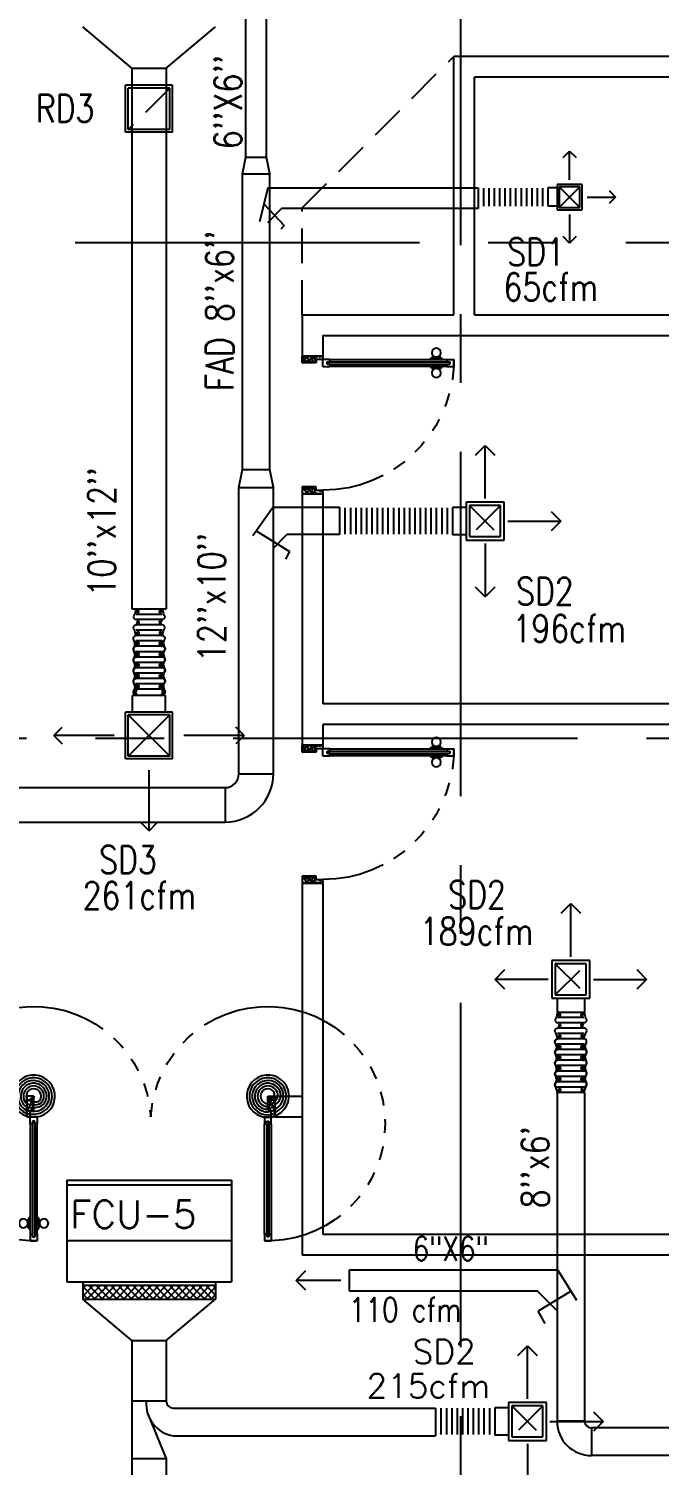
# Model space of a CAD drawing. Extents: x 417866029 to 417866302, y 43498040 to 43498122.
# Drawn here: x 417866048 to 417866052.58, y 43498085.83 to 43498096.26 of the extents above; entities that cross this region are included whole.
import ezdxf

# ---------------------------------------------------------------- set-up
doc = ezdxf.new("R2010")
doc.units = 0
doc.header["$MEASUREMENT"] = 0
doc.linetypes.add('CENTERX2', pattern=[4, 2.5, -0.5, 0.5, -0.5])
doc.linetypes.add('HIDDEN', pattern=[0.375, 0.25, -0.125])
doc.layers.get('0').update_dxf_attribs({"linetype": 'CONTINUOUS'})
for name, color, linetype in [('AXES', 11, 'CENTERX2'), ('DOOR', 9, 'CONTINUOUS'), ('DUCT', 6, 'CONTINUOUS'), ('FCU', 6, 'CONTINUOUS'), ('M-AC-FLEX', 7, 'CONTINUOUS'), ('M-EGU.', 2, 'CONTINUOUS'), ('M-TEXT', 2, 'CONTINUOUS'), ('WALL', 9, 'CONTINUOUS')]:
    doc.layers.add(name, color=color, linetype=linetype)
doc.styles.add('ROMANS', font='ROMANS.shx', dxfattribs={"width": 0.6})

# ---------------------------------------------------------------- blocks, each defined once
blk = doc.blocks.new('DOOR-10')
at = {"layer": 'DOOR', "color": 0, "linetype": 'ByBlock'}
for p, q in [((-26, 1100), (-76, 1100)), ((-76, 1100), (-26, 1100)), ((-76, 1050), (-76, 1100)), ((-59, 1050), (-76, 1050)), ((-43, 1070), (-59, 1070)), ((-59, 1050), (-59, 1070)), ((-43, 1050), (-43, 1070)), ((-26, 1050), (-43, 1050)), ((-26, 1050), (-26, 1100)), ((-83, 1005), (-92, 1005)), ((-92, 1005), (-92, 940)), ((-83, 940), (-92, 940)), ((-76, 1018), (-83, 1018)), ((-83, 928), (-83, 1018)), ((-83, 1005), (-83, 940)), ((-26, 1018), (-18, 1018)), ((-18, 928), (-18, 1018)), ((-18, 1005), (-9, 1005)), ((-18, 1005), (-18, 940)), ((-18, 940), (-9, 940)), ((-9, 1005), (-9, 940)), ((-76, 928), (-83, 928)), ((-26, 928), (-18, 928)), ((-1001, 0), (-1001, 150)), ((-1001, 150), (-976, 150)), ((-1001, 150), (-1001, 0)), ((-976, 150), (-976, 100)), ((-76, 200), (-59, 200)), ((-76, 150), (-76, 200)), ((-76, 150), (-26, 150)), ((-59, 200), (-59, 180)), ((-59, 180), (-43, 180)), ((-43, 200), (-26, 200)), ((-43, 180), (-43, 200)), ((-26, 200), (-26, 150)), ((-1, 150), (-26, 150)), ((-26, 150), (-26, 100)), ((-951, 0), (-1001, 0)), ((-976, 100), (-951, 100)), ((-951, 100), (-951, 0)), ((-51, 100), (-51, 0)), ((-26, 100), (-51, 100)), ((-51, 0), (-1, 0))]:
    blk.add_line(p, q, dxfattribs=at)
at = {"layer": 'DOOR', "linetype": 'ByBlock'}
for p, q in [((-76, 1050), (-76, 200)), ((-59, 200), (-59, 1050)), ((-43, 200), (-43, 1050)), ((-26, 200), (-26, 1050))]:
    blk.add_line(p, q, dxfattribs=at)
at = {"layer": 'DOOR', "color": 9, "linetype": 'ByBlock'}
for p, q in [((-951, 0), (-1001, 114)), ((-51, 0), (-1, 114)), ((-1, 0), (-1, 150)), ((-951, 0), (-1001, 40)), ((-951, 0), (-964, 100)), ((-51, 0), (-37, 100)), ((-51, 0), (-1, 40))]:
    blk.add_line(p, q, dxfattribs=at)
at = {"layer": 'DOOR', "color": 0, "linetype": 'ByBlock'}
for centre in [(-124, 973), (23, 973)]:
    blk.add_circle(centre, 32.4, dxfattribs=at)
at = {"layer": 'DOOR', "linetype": 'HIDDEN', "ltscale": 0.5}
blk.add_arc((-23, 149), 952, 93.1482, 179.9482, dxfattribs=at)
at = {"layer": 'DOOR', "color": 9, "linetype": 'ByBlock'}
for centre, radius, start, end in [((-951, 0), 154, 103.7142, 108.8947), ((-951, 0), 134, 100.72, 111.8402), ((-51, 0), 134, 68.1598, 79.28), ((-51, 0), 114, 64.0838, 77.3774), ((-51, 0), 154, 71.1053, 76.2858), ((-951, 0), 94.4, 90, 121.9818), ((-951, 0), 74.4, 90, 132.2236), ((-951, 0), 54.4, 90, 156.7926), ((-951, 0), 34.4, 90, 180), ((-951, 0), 14.4, 90, 180), ((-51, 0), 94.4, 58.0182, 90), ((-51, 0), 74.4, 47.7764, 90), ((-51, 0), 54.4, 23.2074, 90), ((-51, 0), 34.4, 0, 90), ((-51, 0), 14.4, 0, 90)]:
    blk.add_arc(centre, radius, start, end, dxfattribs=at)
blk = doc.blocks.new('A$C272A55A0')
at = {"layer": 'DOOR', "color": 0, "linetype": 'ByBlock'}
for p, q in [((0, 900), (0, 1050)), ((50, 1050), (0, 1050)), ((50, 950), (50, 1050)), ((1750, 950), (1750, 1050)), ((1750, 1050), (1800, 1050)), ((1800, 1050), (1800, 900)), ((25, 950), (50, 950)), ((25, 900), (25, 950)), ((1775, 950), (1750, 950)), ((1775, 900), (1775, 950)), ((0, 900), (25, 900)), ((75, 900), (25, 900)), ((25, 850), (25, 900)), ((42, 850), (25, 850)), ((58, 870), (42, 870)), ((42, 870), (42, 850)), ((58, 850), (58, 870)), ((75, 850), (58, 850)), ((75, 900), (75, 850)), ((1725, 900), (1775, 900)), ((1725, 900), (1725, 850)), ((1725, 850), (1742, 850)), ((1742, 870), (1758, 870)), ((1742, 850), (1742, 870)), ((1758, 870), (1758, 850)), ((1758, 850), (1775, 850)), ((1800, 900), (1775, 900)), ((1775, 850), (1775, 900)), ((1718, 160), (1709, 160)), ((1709, 95), (1709, 160)), ((1725, 173), (1718, 173)), ((1718, 173), (1718, 83)), ((1718, 95), (1718, 160)), ((1775, 173), (1782, 173)), ((1782, 173), (1782, 83)), ((1782, 160), (1791, 160)), ((1782, 95), (1782, 160)), ((1791, 95), (1791, 160)), ((25, 50), (42, 50)), ((25, 50), (25, 0)), ((25, 0), (75, 0)), ((75, 0), (25, 0)), ((42, 50), (42, 30)), ((42, 30), (58, 30)), ((58, 50), (75, 50)), ((58, 50), (58, 30)), ((75, 50), (75, 0)), ((1718, 95), (1709, 95)), ((1725, 83), (1718, 83)), ((1742, 50), (1725, 50)), ((1725, 50), (1725, 0)), ((1775, 0), (1725, 0)), ((1725, 0), (1775, 0)), ((1742, 50), (1742, 30)), ((1758, 30), (1742, 30)), ((1775, 50), (1758, 50)), ((1758, 50), (1758, 30)), ((1775, 83), (1782, 83)), ((1775, 50), (1775, 0)), ((1782, 95), (1791, 95))]:
    blk.add_line(p, q, dxfattribs=at)
at = {"layer": 'DOOR', "color": 9, "linetype": 'ByBlock'}
for p, q in [((50, 1050), (0, 1010)), ((50, 1050), (0, 937)), ((50, 1050), (37, 950)), ((1750, 1050), (1800, 1010)), ((1750, 1050), (1800, 937)), ((1750, 1050), (1763, 950))]:
    blk.add_line(p, q, dxfattribs=at)
at = {"layer": 'DOOR', "linetype": 'ByBlock'}
for p, q in [((25, 850), (25, 50)), ((42, 850), (42, 50)), ((58, 850), (58, 50)), ((75, 50), (75, 850)), ((1725, 50), (1725, 850)), ((1742, 850), (1742, 50)), ((1758, 850), (1758, 50)), ((1775, 850), (1775, 50))]:
    blk.add_line(p, q, dxfattribs=at)
at = {"layer": 'DOOR', "color": 0, "linetype": 'ByBlock'}
for centre in [(1676, 128), (1824, 128)]:
    blk.add_circle(centre, 32.4, dxfattribs=at)
at = {"layer": 'DOOR', "color": 9, "linetype": 'ByBlock'}
for centre, radius, start, end in [((50, 1050), 34.4, 180, 270), ((50, 1050), 14.4, 180, 270), ((1750, 1050), 14.4, 270, 0), ((1750, 1050), 34.4, 270, 0), ((50, 1050), 54.4, 203.2074, 270), ((50, 1050), 74.4, 227.7764, 270), ((50, 1050), 94.4, 238.0182, 270), ((50, 1050), 114, 244.0838, 257.3774), ((1750, 1050), 54.4, 270, 336.7926), ((1750, 1050), 74.4, 270, 312.2236), ((1750, 1050), 94.4, 270, 301.9818), ((1750, 1050), 114, 282.6226, 295.9162), ((50, 1050), 134, 248.1598, 259.28), ((50, 1050), 154, 251.1053, 256.2858), ((1750, 1050), 134, 280.72, 291.8402), ((1750, 1050), 154, 283.7142, 288.8947)]:
    blk.add_arc(centre, radius, start, end, dxfattribs=at)
at = {"layer": 'DOOR', "linetype": 'HIDDEN', "ltscale": 0.5}
for centre, start, end in [((50, 851), 268.3174, 3.2965), ((1750, 851), 176.7035, 271.6826)]:
    blk.add_arc(centre, 851, start, end, dxfattribs=at)
at = {"layer": 'WALL', "linetype": 'ByBlock'}
blk.add_line((1800, 900), (1800, 1050), dxfattribs=at)
blk = doc.blocks.new('*X40')
at = {"color": 0}
for p, q in [((-750, 2538), (-672, 2616)), ((-750, 2591), (-725, 2616)), ((-719, 2516), (-619, 2616)), ((-607, 2516), (-707, 2616)), ((-666, 2516), (-566, 2616)), ((-554, 2516), (-654, 2616)), ((-613, 2516), (-513, 2616)), ((-501, 2516), (-601, 2616)), ((-560, 2516), (-460, 2616)), ((-448, 2516), (-548, 2616)), ((-507, 2516), (-407, 2616)), ((-394, 2516), (-494, 2616)), ((-454, 2516), (-354, 2616)), ((-341, 2516), (-441, 2616)), ((-401, 2516), (-301, 2616)), ((-288, 2516), (-388, 2616)), ((-348, 2516), (-248, 2616)), ((-235, 2516), (-335, 2616)), ((-295, 2516), (-195, 2616)), ((-182, 2516), (-282, 2616)), ((-242, 2516), (-142, 2616)), ((-129, 2516), (-229, 2616)), ((-189, 2516), (-89, 2616)), ((-76, 2516), (-176, 2616)), ((-136, 2516), (-36, 2616)), ((-23, 2516), (-123, 2616)), ((-83, 2516), (17, 2616)), ((30, 2516), (-70, 2616)), ((-30, 2516), (70, 2616)), ((83, 2516), (-17, 2616)), ((23, 2516), (123, 2616)), ((136, 2516), (36, 2616)), ((76, 2516), (176, 2616)), ((189, 2516), (89, 2616)), ((215, 2543), (142, 2616)), ((215, 2596), (195, 2616)), ((-660, 2516), (-750, 2606)), ((-713, 2516), (-750, 2553)), ((129, 2516), (215, 2601)), ((182, 2516), (215, 2548))]:
    blk.add_line(p, q, dxfattribs=at)

msp = doc.modelspace()

# ---------------------------------------------------------------- linework, layer by layer
at = {"layer": 'AXES'}
for p, q in [((417866051.134, 43498046.686), (417866051.134, 43498105.506)), ((417866040.334, 43498094.706), (417866098.574, 43498094.706)), ((417866029.482, 43498091.106), (417866098.574, 43498091.106))]:
    msp.add_line(p, q, dxfattribs=at)
at = {"layer": 'DUCT', "linetype": 'ByBlock'}
for p, q in [((417866049.574, 43498095.324), (417866049.574, 43498097.152)), ((417866049.724, 43498095.324), (417866049.724, 43498097.152)), ((417866048.747, 43498095.97), (417866048.39, 43498096.271)), ((417866048.997, 43498095.97), (417866049.355, 43498096.271)), ((417866048.747, 43498095.97), (417866048.747, 43498092.045)), ((417866048.747, 43498095.97), (417866048.997, 43498095.97)), ((417866048.997, 43498095.97), (417866048.997, 43498092.045)), ((417866049.549, 43498095.203), (417866049.574, 43498095.324)), ((417866049.574, 43498095.324), (417866049.724, 43498095.324)), ((417866049.749, 43498095.203), (417866049.724, 43498095.324)), ((417866049.549, 43498093.057), (417866049.549, 43498095.203)), ((417866049.549, 43498095.203), (417866049.749, 43498095.203)), ((417866049.749, 43498093.057), (417866049.749, 43498095.203)), ((417866049.524, 43498092.926), (417866049.549, 43498093.057)), ((417866049.549, 43498093.057), (417866049.749, 43498093.057)), ((417866049.774, 43498092.926), (417866049.749, 43498093.057)), ((417866049.524, 43498090.848), (417866049.524, 43498092.926)), ((417866049.524, 43498092.926), (417866049.774, 43498092.926)), ((417866049.774, 43498090.848), (417866049.774, 43498092.926)), ((417866048.747, 43498092.045), (417866048.997, 43498092.045)), ((417866049.524, 43498090.848), (417866049.774, 43498090.848)), ((417866044.781, 43498090.748), (417866049.424, 43498090.748)), ((417866049.424, 43498090.748), (417866049.424, 43498090.498)), ((417866044.933, 43498090.498), (417866049.424, 43498090.498)), ((417866051.834, 43498088.535), (417866051.834, 43498086.15)), ((417866052.034, 43498088.535), (417866051.834, 43498088.535)), ((417866052.034, 43498088.535), (417866052.034, 43498086.15)), ((417866051.84, 43498087.246), (417866050.325, 43498087.246)), ((417866050.325, 43498087.246), (417866050.325, 43498087.096)), ((417866051.84, 43498087.246), (417866051.975, 43498087.029)), ((417866048.747, 43498086.735), (417866048.39, 43498087.036)), ((417866048.997, 43498086.735), (417866049.355, 43498087.036)), ((417866050.325, 43498087.096), (417866051.69, 43498087.096)), ((417866051.84, 43498086.946), (417866051.69, 43498087.096)), ((417866051.93, 43498087.09), (417866051.696, 43498086.949)), ((417866051.748, 43498086.859), (417866051.696, 43498086.949)), ((417866048.747, 43498086.735), (417866048.747, 43498083.229)), ((417866048.747, 43498086.735), (417866048.997, 43498086.735)), ((417866048.997, 43498086.735), (417866048.997, 43498086.294)), ((417866048.997, 43498086.294), (417866048.747, 43498086.294)), ((417866048.861, 43498086.207), (417866048.997, 43498085.875)), ((417866049.047, 43498086.244), (417866050.952, 43498086.244)), ((417866050.952, 43498086.244), (417866050.952, 43498086.044)), ((417866052.034, 43498086.15), (417866051.834, 43498086.15)), ((417866057.853, 43498086.1), (417866052.084, 43498086.1)), ((417866052.084, 43498086.1), (417866052.084, 43498085.9)), ((417866049.047, 43498086.044), (417866050.952, 43498086.044)), ((417866048.997, 43498085.875), (417866048.747, 43498085.875)), ((417866048.997, 43498085.875), (417866048.997, 43498083.229)), ((417866057.853, 43498085.9), (417866052.084, 43498085.9))]:
    msp.add_line(p, q, dxfattribs=at)
at = {"layer": 'DUCT'}
for p, q in [((417866049.734, 43498095.101), (417866049.674, 43498094.855)), ((417866049.734, 43498095.101), (417866051.26, 43498095.101)), ((417866051.26, 43498095.101), (417866051.26, 43498094.951)), ((417866049.706, 43498094.986), (417866049.853, 43498094.828)), ((417866049.734, 43498094.851), (417866049.834, 43498094.951)), ((417866051.26, 43498094.951), (417866049.834, 43498094.951)), ((417866049.853, 43498094.828), (417866049.829, 43498094.802)), ((417866049.853, 43498094.828), (417866049.853, 43498094.828)), ((417866049.772, 43498092.785), (417866049.625, 43498092.576)), ((417866049.772, 43498092.785), (417866050.255, 43498092.785)), ((417866050.255, 43498092.785), (417866050.255, 43498092.585)), ((417866049.65, 43498092.612), (417866049.89, 43498092.462)), ((417866049.772, 43498092.485), (417866049.872, 43498092.585)), ((417866050.255, 43498092.585), (417866049.872, 43498092.585)), ((417866049.89, 43498092.462), (417866049.861, 43498092.406)), ((417866049.89, 43498092.462), (417866049.89, 43498092.462))]:
    msp.add_line(p, q, dxfattribs=at)
at = {"layer": 'DUCT', "linetype": 'ByBlock'}
for centre, radius, start, end in [((417866049.424, 43498090.848), 0.1, 270, 0), ((417866049.424, 43498090.848), 0.35, 270, 0), ((417866049.085, 43498086.274), 0.234, 175.3042, 260.7917), ((417866049.047, 43498086.294), 0.05, 180, 270), ((417866052.084, 43498086.15), 0.25, 180, 270), ((417866052.084, 43498086.15), 0.05, 180, 270)]:
    msp.add_arc(centre, radius, start, end, dxfattribs=at)
at = {"layer": 'FCU', "color": 6}
for p, q in [((417866048.275, 43498087.898), (417866048.275, 43498087.161)), ((417866048.275, 43498087.898), (417866049.469, 43498087.898)), ((417866049.469, 43498087.898), (417866049.469, 43498087.161)), ((417866048.275, 43498087.461), (417866049.469, 43498087.461)), ((417866048.275, 43498087.161), (417866049.469, 43498087.161))]:
    msp.add_line(p, q, dxfattribs=at)
at = {"layer": 'FCU', "color": 3}
for p, q in [((417866048.275, 43498087.866), (417866049.469, 43498087.866)), ((417866048.39, 43498087.161), (417866048.39, 43498087.036)), ((417866048.39, 43498087.136), (417866049.355, 43498087.136)), ((417866049.355, 43498087.161), (417866049.355, 43498087.036)), ((417866048.39, 43498087.036), (417866049.355, 43498087.036))]:
    msp.add_line(p, q, dxfattribs=at)
at = {"layer": 'M-AC-FLEX', "color": 11}
for p, q in [((417866051.299, 43498095.1), (417866051.299, 43498094.969)), ((417866051.338, 43498095.1), (417866051.338, 43498094.969)), ((417866051.377, 43498095.1), (417866051.377, 43498094.969)), ((417866051.416, 43498095.1), (417866051.416, 43498094.969)), ((417866051.455, 43498095.1), (417866051.455, 43498094.969)), ((417866051.494, 43498095.1), (417866051.494, 43498094.969)), ((417866051.533, 43498095.1), (417866051.533, 43498094.969)), ((417866051.572, 43498095.1), (417866051.572, 43498094.969)), ((417866051.611, 43498095.1), (417866051.611, 43498094.969)), ((417866051.65, 43498095.1), (417866051.65, 43498094.969)), ((417866051.689, 43498095.1), (417866051.689, 43498094.969)), ((417866051.728, 43498095.1), (417866051.728, 43498094.969)), ((417866050.294, 43498092.778), (417866050.294, 43498092.587)), ((417866050.333, 43498092.778), (417866050.333, 43498092.587)), ((417866050.372, 43498092.778), (417866050.372, 43498092.587)), ((417866050.411, 43498092.778), (417866050.411, 43498092.587)), ((417866050.45, 43498092.778), (417866050.45, 43498092.587)), ((417866050.489, 43498092.778), (417866050.489, 43498092.587)), ((417866050.528, 43498092.778), (417866050.528, 43498092.587)), ((417866050.567, 43498092.778), (417866050.567, 43498092.587)), ((417866050.606, 43498092.778), (417866050.606, 43498092.587)), ((417866050.645, 43498092.778), (417866050.645, 43498092.587)), ((417866050.684, 43498092.778), (417866050.684, 43498092.587)), ((417866050.723, 43498092.778), (417866050.723, 43498092.587)), ((417866050.762, 43498092.778), (417866050.762, 43498092.587)), ((417866050.801, 43498092.778), (417866050.801, 43498092.587)), ((417866050.84, 43498092.778), (417866050.84, 43498092.587)), ((417866050.879, 43498092.778), (417866050.879, 43498092.587)), ((417866050.918, 43498092.778), (417866050.918, 43498092.587)), ((417866050.957, 43498092.778), (417866050.957, 43498092.587)), ((417866050.996, 43498092.778), (417866050.996, 43498092.587)), ((417866051.035, 43498092.778), (417866051.035, 43498092.587)), ((417866048.968, 43498092.006), (417866048.777, 43498092.006)), ((417866048.968, 43498091.968), (417866048.777, 43498091.968)), ((417866048.968, 43498091.968), (417866048.777, 43498091.968)), ((417866048.968, 43498091.929), (417866048.777, 43498091.929)), ((417866048.968, 43498091.929), (417866048.777, 43498091.929)), ((417866048.968, 43498091.891), (417866048.777, 43498091.891)), ((417866048.968, 43498091.852), (417866048.777, 43498091.852)), ((417866048.968, 43498091.813), (417866048.777, 43498091.813)), ((417866048.968, 43498091.774), (417866048.777, 43498091.774)), ((417866048.968, 43498091.735), (417866048.777, 43498091.735)), ((417866048.968, 43498091.696), (417866048.777, 43498091.696)), ((417866048.968, 43498091.657), (417866048.777, 43498091.657)), ((417866048.968, 43498091.618), (417866048.777, 43498091.618)), ((417866048.968, 43498091.579), (417866048.777, 43498091.579)), ((417866048.968, 43498091.54), (417866048.777, 43498091.54)), ((417866048.968, 43498091.501), (417866048.777, 43498091.501)), ((417866048.968, 43498091.462), (417866048.777, 43498091.462)), ((417866052.029, 43498089.08), (417866051.838, 43498089.08)), ((417866052.029, 43498089.042), (417866051.838, 43498089.042)), ((417866052.029, 43498089.042), (417866051.838, 43498089.042)), ((417866052.029, 43498089.003), (417866051.838, 43498089.003)), ((417866052.029, 43498089.003), (417866051.838, 43498089.003)), ((417866052.029, 43498088.964), (417866051.838, 43498088.964)), ((417866052.029, 43498088.925), (417866051.838, 43498088.925)), ((417866052.029, 43498088.886), (417866051.838, 43498088.886)), ((417866052.029, 43498088.847), (417866051.838, 43498088.847)), ((417866052.029, 43498088.808), (417866051.838, 43498088.808)), ((417866052.029, 43498088.769), (417866051.838, 43498088.769)), ((417866052.029, 43498088.73), (417866051.838, 43498088.73)), ((417866052.029, 43498088.691), (417866051.838, 43498088.691)), ((417866052.029, 43498088.652), (417866051.838, 43498088.652)), ((417866052.029, 43498088.613), (417866051.838, 43498088.613)), ((417866052.029, 43498088.574), (417866051.838, 43498088.574)), ((417866050.952, 43498086.243), (417866050.952, 43498086.052)), ((417866050.991, 43498086.243), (417866050.991, 43498086.052)), ((417866051.03, 43498086.243), (417866051.03, 43498086.052)), ((417866051.069, 43498086.243), (417866051.069, 43498086.052)), ((417866051.108, 43498086.243), (417866051.108, 43498086.052)), ((417866051.147, 43498086.243), (417866051.147, 43498086.052)), ((417866051.186, 43498086.243), (417866051.186, 43498086.052)), ((417866051.225, 43498086.243), (417866051.225, 43498086.052)), ((417866051.264, 43498086.243), (417866051.264, 43498086.052)), ((417866051.303, 43498086.243), (417866051.303, 43498086.052)), ((417866051.342, 43498086.243), (417866051.342, 43498086.052))]:
    msp.add_line(p, q, dxfattribs=at)
at = {"layer": 'M-AC-FLEX'}
for points in [[(417866051.26, 43498095.1, 1), (417866051.299, 43498095.1, -1), (417866051.338, 43498095.1)], [(417866051.377, 43498095.1, -1), (417866051.338, 43498095.1, 1), (417866051.299, 43498095.1)], [(417866051.338, 43498095.1, 1), (417866051.377, 43498095.1, -1), (417866051.416, 43498095.1)], [(417866051.416, 43498095.097, 1.091277), (417866051.377, 43498095.1)], [(417866051.377, 43498095.097, -1.091277), (417866051.416, 43498095.1)], [(417866051.455, 43498095.1, -1), (417866051.416, 43498095.1, 1), (417866051.377, 43498095.1)], [(417866051.416, 43498095.1, 1), (417866051.455, 43498095.1, -1), (417866051.494, 43498095.1)], [(417866051.533, 43498095.1, -1), (417866051.494, 43498095.1, 1), (417866051.455, 43498095.1)], [(417866051.494, 43498095.1, 1), (417866051.533, 43498095.1, -1), (417866051.572, 43498095.1, 0.000618), (417866051.572, 43498095.1, 0.000618)], [(417866051.611, 43498095.1, -1), (417866051.572, 43498095.1, 1), (417866051.533, 43498095.1, -0.000618), (417866051.533, 43498095.1, -0.000618)], [(417866051.572, 43498095.1, 1), (417866051.611, 43498095.1, -1), (417866051.65, 43498095.1, 0.000618), (417866051.65, 43498095.1, 0.000618)], [(417866051.572, 43498095.1, 1), (417866051.611, 43498095.1)], [(417866051.611, 43498095.1, -1), (417866051.572, 43498095.1)], [(417866051.689, 43498095.1, -1), (417866051.65, 43498095.1, 1), (417866051.611, 43498095.1, -0.000618), (417866051.611, 43498095.1, -0.000618)], [(417866051.65, 43498095.1, 1), (417866051.689, 43498095.1, -1), (417866051.728, 43498095.1)], [(417866051.767, 43498095.1, -1), (417866051.728, 43498095.1, 1), (417866051.689, 43498095.1)], [(417866051.299, 43498094.969, 1), (417866051.26, 43498094.969, -0.000618), (417866051.26, 43498094.969, -0.000618)], [(417866051.26, 43498094.969, -1), (417866051.299, 43498094.969, 1), (417866051.338, 43498094.969)], [(417866051.377, 43498094.969, 1), (417866051.338, 43498094.969, -1), (417866051.299, 43498094.969)], [(417866051.338, 43498094.969, -1), (417866051.377, 43498094.969, 1), (417866051.416, 43498094.969)], [(417866051.375, 43498094.977, -0.100539), (417866051.377, 43498094.969, 1), (417866051.416, 43498094.969)], [(417866051.455, 43498094.969, 1), (417866051.416, 43498094.969, -1), (417866051.377, 43498094.969)], [(417866051.417, 43498094.977, 0.100539), (417866051.416, 43498094.969, -1), (417866051.377, 43498094.969)], [(417866051.416, 43498094.969, -1), (417866051.455, 43498094.969, 1), (417866051.494, 43498094.969)], [(417866051.533, 43498094.969, 1), (417866051.494, 43498094.969, -1), (417866051.455, 43498094.969)], [(417866051.494, 43498094.969, -1), (417866051.533, 43498094.969, 1), (417866051.572, 43498094.969)], [(417866051.611, 43498094.969, 1), (417866051.572, 43498094.969, -1), (417866051.533, 43498094.969)], [(417866051.572, 43498094.969, -1), (417866051.611, 43498094.969)], [(417866051.572, 43498094.969, -1), (417866051.611, 43498094.969, 1), (417866051.65, 43498094.969)], [(417866051.611, 43498094.969, 1), (417866051.572, 43498094.969)], [(417866051.689, 43498094.969, 1), (417866051.65, 43498094.969, -1), (417866051.611, 43498094.969)], [(417866051.65, 43498094.969, -1), (417866051.689, 43498094.969, 1), (417866051.728, 43498094.969)], [(417866051.767, 43498094.969, 1), (417866051.728, 43498094.969, -1), (417866051.689, 43498094.969)], [(417866050.255, 43498092.778, 1), (417866050.294, 43498092.778, -1), (417866050.333, 43498092.778, 0.000618), (417866050.333, 43498092.778, 0.000618)], [(417866050.372, 43498092.778, -1), (417866050.333, 43498092.778, 1), (417866050.294, 43498092.778, -0.000618), (417866050.294, 43498092.778, -0.000618)], [(417866050.333, 43498092.778, 1), (417866050.372, 43498092.778, -1), (417866050.411, 43498092.778)], [(417866050.45, 43498092.778, -1), (417866050.411, 43498092.778, 1), (417866050.372, 43498092.778)], [(417866050.411, 43498092.778, 1), (417866050.45, 43498092.778, -1), (417866050.489, 43498092.778)], [(417866050.45, 43498092.778, -1), (417866050.411, 43498092.778)], [(417866050.411, 43498092.778, 1), (417866050.45, 43498092.778)], [(417866050.528, 43498092.778, -1), (417866050.489, 43498092.778, 1), (417866050.45, 43498092.778)], [(417866050.489, 43498092.778, 1), (417866050.528, 43498092.778, -1), (417866050.567, 43498092.778, 0.000618), (417866050.567, 43498092.778, 0.000618)], [(417866050.606, 43498092.778, -1), (417866050.567, 43498092.778, 1), (417866050.528, 43498092.778, -0.000618), (417866050.528, 43498092.778, -0.000618)], [(417866050.567, 43498092.778, 1), (417866050.606, 43498092.778, -1), (417866050.645, 43498092.778)], [(417866050.684, 43498092.778, -1), (417866050.645, 43498092.778, 1), (417866050.606, 43498092.778)], [(417866050.645, 43498092.778, 1), (417866050.684, 43498092.778, -1), (417866050.723, 43498092.778)], [(417866050.723, 43498092.775, 1.091277), (417866050.684, 43498092.778)], [(417866050.685, 43498092.775, -1.091277), (417866050.723, 43498092.778)], [(417866050.762, 43498092.778, -1), (417866050.723, 43498092.778, 1), (417866050.684, 43498092.778)], [(417866050.723, 43498092.778, 1), (417866050.762, 43498092.778, -1), (417866050.801, 43498092.778)], [(417866050.84, 43498092.778, -1), (417866050.801, 43498092.778, 1), (417866050.762, 43498092.778)], [(417866050.801, 43498092.778, 1), (417866050.84, 43498092.778, -1), (417866050.879, 43498092.778, 0.000618), (417866050.879, 43498092.778, 0.000618)], [(417866050.918, 43498092.778, -1), (417866050.879, 43498092.778, 1), (417866050.84, 43498092.778, -0.000618), (417866050.84, 43498092.778, -0.000618)], [(417866050.879, 43498092.778, 1), (417866050.918, 43498092.778, -1), (417866050.957, 43498092.778, 0.000618), (417866050.957, 43498092.778, 0.000618)], [(417866050.879, 43498092.778, 1), (417866050.918, 43498092.778)], [(417866050.918, 43498092.778, -1), (417866050.879, 43498092.778)], [(417866050.996, 43498092.778, -1), (417866050.957, 43498092.778, 1), (417866050.918, 43498092.778, -0.000618), (417866050.918, 43498092.778, -0.000618)], [(417866050.957, 43498092.778, 1), (417866050.996, 43498092.778, -1), (417866051.035, 43498092.778)], [(417866051.074, 43498092.778, -1), (417866051.035, 43498092.778, 1), (417866050.996, 43498092.778)], [(417866050.255, 43498092.587, -1), (417866050.294, 43498092.587, 1), (417866050.333, 43498092.587)], [(417866050.372, 43498092.587, 1), (417866050.333, 43498092.587, -1), (417866050.294, 43498092.587)], [(417866050.333, 43498092.587, -1), (417866050.372, 43498092.587, 1), (417866050.411, 43498092.587)], [(417866050.45, 43498092.587, 1), (417866050.411, 43498092.587, -1), (417866050.372, 43498092.587)], [(417866050.45, 43498092.587, 1), (417866050.411, 43498092.587)], [(417866050.411, 43498092.587, -1), (417866050.45, 43498092.587, 1), (417866050.489, 43498092.587)], [(417866050.411, 43498092.587, -1), (417866050.45, 43498092.587)], [(417866050.528, 43498092.587, 1), (417866050.489, 43498092.587, -1), (417866050.45, 43498092.587)], [(417866050.489, 43498092.587, -1), (417866050.528, 43498092.587, 1), (417866050.567, 43498092.587)], [(417866050.606, 43498092.587, 1), (417866050.567, 43498092.587, -1), (417866050.528, 43498092.587)], [(417866050.567, 43498092.587, -1), (417866050.606, 43498092.587, 1), (417866050.645, 43498092.587)], [(417866050.684, 43498092.587, 1), (417866050.645, 43498092.587, -1), (417866050.606, 43498092.587)], [(417866050.645, 43498092.587, -1), (417866050.684, 43498092.587, 1), (417866050.723, 43498092.587)], [(417866050.683, 43498092.595, -0.100539), (417866050.684, 43498092.587, 1), (417866050.723, 43498092.587)], [(417866050.762, 43498092.587, 1), (417866050.723, 43498092.587, -1), (417866050.684, 43498092.587)], [(417866050.725, 43498092.595, 0.100539), (417866050.723, 43498092.587, -1), (417866050.684, 43498092.587)], [(417866050.723, 43498092.587, -1), (417866050.762, 43498092.587, 1), (417866050.801, 43498092.587)], [(417866050.84, 43498092.587, 1), (417866050.801, 43498092.587, -1), (417866050.762, 43498092.587)], [(417866050.801, 43498092.587, -1), (417866050.84, 43498092.587, 1), (417866050.879, 43498092.587)], [(417866050.918, 43498092.587, 1), (417866050.879, 43498092.587, -1), (417866050.84, 43498092.587)], [(417866050.879, 43498092.587, -1), (417866050.918, 43498092.587)], [(417866050.879, 43498092.587, -1), (417866050.918, 43498092.587, 1), (417866050.957, 43498092.587)], [(417866050.918, 43498092.587, 1), (417866050.879, 43498092.587)], [(417866050.996, 43498092.587, 1), (417866050.957, 43498092.587, -1), (417866050.918, 43498092.587)], [(417866050.957, 43498092.587, -1), (417866050.996, 43498092.587, 1), (417866051.035, 43498092.587)], [(417866051.074, 43498092.587, 1), (417866051.035, 43498092.587, -1), (417866050.996, 43498092.587)], [(417866048.777, 43498092.045, -1), (417866048.777, 43498092.006, 1.018005), (417866048.777, 43498091.968)], [(417866048.968, 43498092.045, 1), (417866048.968, 43498092.006, -1.018005), (417866048.968, 43498091.968)], [(417866048.777, 43498091.774, 1), (417866048.777, 43498091.813, -1), (417866048.777, 43498091.852, 1), (417866048.777, 43498091.891, -1.018005), (417866048.777, 43498091.929)], [(417866048.968, 43498091.774, -1), (417866048.968, 43498091.813, 1), (417866048.968, 43498091.852, -1), (417866048.968, 43498091.891, 1.018005), (417866048.968, 43498091.929)], [(417866048.777, 43498091.813, -1), (417866048.777, 43498091.774, 1), (417866048.777, 43498091.735)], [(417866048.777, 43498091.696, 1), (417866048.777, 43498091.735, -1), (417866048.777, 43498091.774)], [(417866048.777, 43498091.735, -1), (417866048.777, 43498091.696, 1), (417866048.777, 43498091.657)], [(417866048.968, 43498091.813, 1), (417866048.968, 43498091.774, -1), (417866048.968, 43498091.735)], [(417866048.968, 43498091.696, -1), (417866048.968, 43498091.735, 1), (417866048.968, 43498091.774)], [(417866048.968, 43498091.735, 1), (417866048.968, 43498091.696, -1), (417866048.968, 43498091.657)], [(417866048.777, 43498091.618, 1), (417866048.777, 43498091.657, -1), (417866048.777, 43498091.696)], [(417866048.777, 43498091.657, -1), (417866048.777, 43498091.618, 1), (417866048.777, 43498091.579)], [(417866048.777, 43498091.54, 1), (417866048.777, 43498091.579, -1), (417866048.777, 43498091.618)], [(417866048.968, 43498091.618, -1), (417866048.968, 43498091.657, 1), (417866048.968, 43498091.696)], [(417866048.968, 43498091.657, 1), (417866048.968, 43498091.618, -1), (417866048.968, 43498091.579, 0.000618), (417866048.968, 43498091.579, 0.000618)], [(417866048.968, 43498091.54, -1), (417866048.968, 43498091.579, 1), (417866048.968, 43498091.618, -0.000618), (417866048.968, 43498091.618, -0.000618)], [(417866048.777, 43498091.579, -1), (417866048.777, 43498091.54, 1), (417866048.777, 43498091.501)], [(417866048.777, 43498091.462, 1), (417866048.777, 43498091.501, -1), (417866048.777, 43498091.54)], [(417866048.968, 43498091.579, 1), (417866048.968, 43498091.54, -1), (417866048.968, 43498091.501)], [(417866048.968, 43498091.462, -1), (417866048.968, 43498091.501, 1), (417866048.968, 43498091.54)], [(417866048.777, 43498091.501, -1), (417866048.777, 43498091.462, 1), (417866048.777, 43498091.423)], [(417866048.784, 43498091.463, -0.100539), (417866048.777, 43498091.462, 1), (417866048.777, 43498091.423)], [(417866048.784, 43498091.421, 0.100539), (417866048.777, 43498091.423, -1), (417866048.777, 43498091.462)], [(417866048.79, 43498091.417, 0.195572), (417866048.777, 43498091.423, -1), (417866048.777, 43498091.462)], [(417866048.968, 43498091.501, 1), (417866048.968, 43498091.462, -1), (417866048.968, 43498091.423)], [(417866048.954, 43498091.417, -0.195572), (417866048.968, 43498091.423, 1), (417866048.968, 43498091.462)], [(417866048.964, 43498091.423, 1.091277), (417866048.968, 43498091.462)], [(417866048.964, 43498091.461, -1.091277), (417866048.968, 43498091.423)], [(417866051.838, 43498089.119, -1), (417866051.838, 43498089.08, 1.018005), (417866051.838, 43498089.042)], [(417866052.029, 43498089.119, 1), (417866052.029, 43498089.08, -1.018005), (417866052.029, 43498089.042)], [(417866051.838, 43498088.847, 1), (417866051.838, 43498088.886, -1), (417866051.838, 43498088.925, 1), (417866051.838, 43498088.964, -1.018005), (417866051.838, 43498089.003)], [(417866052.029, 43498088.847, -1), (417866052.029, 43498088.886, 1), (417866052.029, 43498088.925, -1), (417866052.029, 43498088.964, 1.018005), (417866052.029, 43498089.003)], [(417866051.838, 43498088.886, -1), (417866051.838, 43498088.847, 1), (417866051.838, 43498088.808)], [(417866051.838, 43498088.769, 1), (417866051.838, 43498088.808, -1), (417866051.838, 43498088.847)], [(417866051.838, 43498088.808, -1), (417866051.838, 43498088.769, 1), (417866051.838, 43498088.73)], [(417866052.029, 43498088.886, 1), (417866052.029, 43498088.847, -1), (417866052.029, 43498088.808)], [(417866052.029, 43498088.769, -1), (417866052.029, 43498088.808, 1), (417866052.029, 43498088.847)], [(417866052.029, 43498088.808, 1), (417866052.029, 43498088.769, -1), (417866052.029, 43498088.73)], [(417866051.838, 43498088.691, 1), (417866051.838, 43498088.73, -1), (417866051.838, 43498088.769)], [(417866051.838, 43498088.73, -1), (417866051.838, 43498088.691, 1), (417866051.838, 43498088.652)], [(417866051.838, 43498088.613, 1), (417866051.838, 43498088.652, -1), (417866051.838, 43498088.691)], [(417866052.029, 43498088.691, -1), (417866052.029, 43498088.73, 1), (417866052.029, 43498088.769)], [(417866052.029, 43498088.73, 1), (417866052.029, 43498088.691, -1), (417866052.029, 43498088.652, 0.000618), (417866052.029, 43498088.652, 0.000618)], [(417866052.029, 43498088.613, -1), (417866052.029, 43498088.652, 1), (417866052.029, 43498088.691, -0.000618), (417866052.029, 43498088.691, -0.000618)], [(417866051.838, 43498088.652, -1), (417866051.838, 43498088.613, 1), (417866051.838, 43498088.574)], [(417866051.838, 43498088.535, 1), (417866051.838, 43498088.574, -1), (417866051.838, 43498088.613)], [(417866052.029, 43498088.652, 1), (417866052.029, 43498088.613, -1), (417866052.029, 43498088.574)], [(417866052.029, 43498088.535, -1), (417866052.029, 43498088.574, 1), (417866052.029, 43498088.613)], [(417866051.838, 43498088.535, -0.000219), (417866051.838, 43498088.535)], [(417866050.952, 43498086.243, 1), (417866050.991, 43498086.243, -1), (417866051.03, 43498086.243)], [(417866051.03, 43498086.24, 1.091277), (417866050.991, 43498086.243)], [(417866050.991, 43498086.24, -1.091277), (417866051.03, 43498086.243)], [(417866051.069, 43498086.243, -1), (417866051.03, 43498086.243, 1), (417866050.991, 43498086.243)], [(417866051.03, 43498086.243, 1), (417866051.069, 43498086.243, -1), (417866051.108, 43498086.243)], [(417866051.147, 43498086.243, -1), (417866051.108, 43498086.243, 1), (417866051.069, 43498086.243)], [(417866051.108, 43498086.243, 1), (417866051.147, 43498086.243, -1), (417866051.186, 43498086.243, 0.000618), (417866051.186, 43498086.243, 0.000618)], [(417866051.225, 43498086.243, -1), (417866051.186, 43498086.243, 1), (417866051.147, 43498086.243, -0.000618), (417866051.147, 43498086.243, -0.000618)], [(417866051.186, 43498086.243, 1), (417866051.225, 43498086.243, -1), (417866051.264, 43498086.243, 0.000618), (417866051.264, 43498086.243, 0.000618)], [(417866051.186, 43498086.243, 1), (417866051.225, 43498086.243)], [(417866051.225, 43498086.243, -1), (417866051.186, 43498086.243)], [(417866051.303, 43498086.243, -1), (417866051.264, 43498086.243, 1), (417866051.225, 43498086.243, -0.000618), (417866051.225, 43498086.243, -0.000618)], [(417866051.264, 43498086.243, 1), (417866051.303, 43498086.243, -1), (417866051.342, 43498086.243)], [(417866051.381, 43498086.243, -1), (417866051.342, 43498086.243, 1), (417866051.303, 43498086.243)], [(417866050.952, 43498086.052, -1), (417866050.991, 43498086.052, 1), (417866051.03, 43498086.052)], [(417866050.989, 43498086.06, -0.100539), (417866050.991, 43498086.052, 1), (417866051.03, 43498086.052)], [(417866051.069, 43498086.052, 1), (417866051.03, 43498086.052, -1), (417866050.991, 43498086.052)], [(417866051.031, 43498086.06, 0.100539), (417866051.03, 43498086.052, -1), (417866050.991, 43498086.052)], [(417866051.03, 43498086.052, -1), (417866051.069, 43498086.052, 1), (417866051.108, 43498086.052)], [(417866051.147, 43498086.052, 1), (417866051.108, 43498086.052, -1), (417866051.069, 43498086.052)], [(417866051.108, 43498086.052, -1), (417866051.147, 43498086.052, 1), (417866051.186, 43498086.052)], [(417866051.225, 43498086.052, 1), (417866051.186, 43498086.052, -1), (417866051.147, 43498086.052)], [(417866051.186, 43498086.052, -1), (417866051.225, 43498086.052)], [(417866051.186, 43498086.052, -1), (417866051.225, 43498086.052, 1), (417866051.264, 43498086.052)], [(417866051.225, 43498086.052, 1), (417866051.186, 43498086.052)], [(417866051.303, 43498086.052, 1), (417866051.264, 43498086.052, -1), (417866051.225, 43498086.052)], [(417866051.264, 43498086.052, -1), (417866051.303, 43498086.052, 1), (417866051.342, 43498086.052)], [(417866051.381, 43498086.052, 1), (417866051.342, 43498086.052, -1), (417866051.303, 43498086.052)]]:
    msp.add_lwpolyline(points, format="xyb", dxfattribs=at)
for centre, start, end in [((417866048.777, 43498091.948), 298.4314, 90.0178), ((417866048.777, 43498091.948), 298.4314, 90.0178), ((417866048.777, 43498091.948), 269.9822, 61.5686), ((417866048.777, 43498091.948), 269.9822, 61.5686), ((417866048.968, 43498091.948), 90, 241.5686), ((417866048.968, 43498091.948), 118.4314, 270), ((417866051.838, 43498089.022), 298.4314, 90.0178), ((417866051.838, 43498089.022), 298.4314, 90.0178), ((417866051.838, 43498089.022), 269.9822, 61.5686), ((417866051.838, 43498089.022), 269.9822, 61.5686), ((417866052.029, 43498089.022), 90, 241.5686), ((417866052.029, 43498089.022), 118.4314, 270)]:
    msp.add_arc(centre, 0.0195, start, end, dxfattribs=at)
at = {"layer": 'M-EGU.'}
for p, q in [((417866048.701, 43498095.505), (417866048.701, 43498095.846)), ((417866049.042, 43498095.846), (417866048.701, 43498095.846)), ((417866048.721, 43498095.525), (417866048.721, 43498095.826)), ((417866049.022, 43498095.826), (417866048.721, 43498095.826)), ((417866049.022, 43498095.525), (417866049.022, 43498095.826)), ((417866049.042, 43498095.505), (417866049.042, 43498095.846)), ((417866049.042, 43498095.505), (417866048.701, 43498095.505)), ((417866049.022, 43498095.525), (417866048.721, 43498095.525)), ((417866051.878, 43498095.321), (417866051.925, 43498095.368)), ((417866051.925, 43498095.161), (417866051.925, 43498095.368)), ((417866051.925, 43498095.368), (417866051.972, 43498095.321)), ((417866051.834, 43498095.101), (417866051.767, 43498095.101)), ((417866051.767, 43498095.101), (417866051.767, 43498094.968)), ((417866052.017, 43498095.126), (417866051.834, 43498095.126)), ((417866051.834, 43498095.126), (417866051.834, 43498094.943)), ((417866052.017, 43498094.943), (417866052.017, 43498095.126)), ((417866052.211, 43498095.082), (417866052.259, 43498095.035)), ((417866051.834, 43498094.968), (417866051.767, 43498094.968)), ((417866052.051, 43498095.035), (417866052.259, 43498095.035)), ((417866052.259, 43498095.035), (417866052.211, 43498094.988)), ((417866051.834, 43498094.943), (417866052.017, 43498094.943)), ((417866051.925, 43498094.909), (417866051.925, 43498094.701)), ((417866051.925, 43498094.701), (417866051.878, 43498094.749)), ((417866051.972, 43498094.749), (417866051.925, 43498094.701)), ((417866051.241, 43498093.162), (417866051.312, 43498093.232)), ((417866051.312, 43498092.846), (417866051.312, 43498093.232)), ((417866051.312, 43498093.232), (417866051.383, 43498093.162)), ((417866051.174, 43498092.782), (417866051.074, 43498092.782)), ((417866051.074, 43498092.782), (417866051.074, 43498092.582)), ((417866051.449, 43498092.82), (417866051.174, 43498092.82)), ((417866051.174, 43498092.82), (417866051.174, 43498092.545)), ((417866051.449, 43498092.545), (417866051.449, 43498092.82)), ((417866051.476, 43498092.682), (417866051.862, 43498092.682)), ((417866051.791, 43498092.753), (417866051.862, 43498092.682)), ((417866051.862, 43498092.682), (417866051.791, 43498092.612)), ((417866051.174, 43498092.582), (417866051.074, 43498092.582)), ((417866051.174, 43498092.545), (417866051.449, 43498092.545)), ((417866051.312, 43498092.519), (417866051.312, 43498092.132)), ((417866051.312, 43498092.132), (417866051.241, 43498092.203)), ((417866051.383, 43498092.203), (417866051.312, 43498092.132)), ((417866048.992, 43498091.417), (417866048.752, 43498091.417)), ((417866048.752, 43498091.297), (417866048.752, 43498091.417)), ((417866048.992, 43498091.297), (417866048.992, 43498091.417)), ((417866048.701, 43498090.956), (417866048.701, 43498091.297)), ((417866049.042, 43498091.297), (417866048.701, 43498091.297)), ((417866049.042, 43498090.956), (417866049.042, 43498091.297)), ((417866049.022, 43498090.976), (417866048.721, 43498091.277)), ((417866049.022, 43498091.277), (417866048.721, 43498090.976)), ((417866048.721, 43498090.976), (417866048.721, 43498091.277)), ((417866049.022, 43498091.277), (417866048.721, 43498091.277)), ((417866049.022, 43498090.976), (417866049.022, 43498091.277)), ((417866048.18, 43498091.127), (417866048.241, 43498091.188)), ((417866048.619, 43498091.127), (417866048.18, 43498091.127)), ((417866048.18, 43498091.127), (417866048.241, 43498091.066)), ((417866049.563, 43498091.127), (417866049.124, 43498091.127)), ((417866049.563, 43498091.127), (417866049.502, 43498091.188)), ((417866049.563, 43498091.127), (417866049.502, 43498091.066)), ((417866049.042, 43498090.956), (417866048.701, 43498090.956)), ((417866049.022, 43498090.976), (417866048.721, 43498090.976)), ((417866048.872, 43498090.435), (417866048.872, 43498090.874)), ((417866048.872, 43498090.435), (417866048.81, 43498090.497)), ((417866048.872, 43498090.435), (417866048.933, 43498090.497)), ((417866051.863, 43498089.836), (417866051.934, 43498089.906)), ((417866051.934, 43498089.52), (417866051.934, 43498089.906)), ((417866051.934, 43498089.906), (417866052.004, 43498089.836)), ((417866051.384, 43498089.356), (417866051.454, 43498089.427)), ((417866051.796, 43498089.494), (417866051.796, 43498089.219)), ((417866052.071, 43498089.494), (417866051.796, 43498089.494)), ((417866052.071, 43498089.219), (417866052.071, 43498089.494)), ((417866052.413, 43498089.427), (417866052.484, 43498089.356)), ((417866051.77, 43498089.356), (417866051.384, 43498089.356)), ((417866051.454, 43498089.286), (417866051.384, 43498089.356)), ((417866052.098, 43498089.356), (417866052.484, 43498089.356)), ((417866052.484, 43498089.356), (417866052.413, 43498089.286)), ((417866051.796, 43498089.219), (417866052.071, 43498089.219)), ((417866051.834, 43498089.219), (417866051.834, 43498089.119)), ((417866052.034, 43498089.219), (417866052.034, 43498089.119)), ((417866051.834, 43498089.119), (417866052.034, 43498089.119)), ((417866049.939, 43498087.171), (417866050.01, 43498087.242)), ((417866050.265, 43498087.171), (417866049.939, 43498087.171)), ((417866050.01, 43498087.1), (417866049.939, 43498087.171)), ((417866051.548, 43498086.627), (417866051.618, 43498086.697)), ((417866051.618, 43498086.311), (417866051.618, 43498086.697)), ((417866051.618, 43498086.697), (417866051.689, 43498086.627)), ((417866051.481, 43498086.247), (417866051.381, 43498086.247)), ((417866051.381, 43498086.247), (417866051.381, 43498086.047)), ((417866051.756, 43498086.285), (417866051.481, 43498086.285)), ((417866051.481, 43498086.285), (417866051.481, 43498086.01)), ((417866051.756, 43498086.01), (417866051.756, 43498086.285)), ((417866052.098, 43498086.218), (417866052.168, 43498086.147)), ((417866051.782, 43498086.147), (417866052.168, 43498086.147)), ((417866052.168, 43498086.147), (417866052.098, 43498086.077)), ((417866051.481, 43498086.047), (417866051.381, 43498086.047)), ((417866051.481, 43498086.01), (417866051.756, 43498086.01)), ((417866051.618, 43498085.984), (417866051.618, 43498085.597))]:
    msp.add_line(p, q, dxfattribs=at)
at = {"layer": 'M-EGU.', "linetype": 'HIDDEN'}
for p, q in [((417866049.022, 43498095.826), (417866048.721, 43498095.525)), ((417866052, 43498095.11), (417866051.85, 43498095.11)), ((417866051.85, 43498095.11), (417866052, 43498094.96)), ((417866052, 43498095.11), (417866051.85, 43498094.96)), ((417866051.85, 43498095.11), (417866051.85, 43498094.96)), ((417866052, 43498094.96), (417866052, 43498095.11)), ((417866051.85, 43498094.96), (417866052, 43498094.96)), ((417866051.199, 43498092.795), (417866051.199, 43498092.57)), ((417866051.424, 43498092.795), (417866051.199, 43498092.57)), ((417866051.199, 43498092.795), (417866051.424, 43498092.57)), ((417866051.424, 43498092.795), (417866051.199, 43498092.795)), ((417866051.424, 43498092.57), (417866051.424, 43498092.795)), ((417866051.199, 43498092.57), (417866051.424, 43498092.57)), ((417866052.046, 43498089.469), (417866051.821, 43498089.469)), ((417866051.821, 43498089.469), (417866052.046, 43498089.244)), ((417866051.821, 43498089.244), (417866052.046, 43498089.469)), ((417866051.821, 43498089.469), (417866051.821, 43498089.244)), ((417866052.046, 43498089.244), (417866052.046, 43498089.469)), ((417866051.821, 43498089.244), (417866052.046, 43498089.244)), ((417866051.506, 43498086.26), (417866051.506, 43498086.035)), ((417866051.731, 43498086.26), (417866051.506, 43498086.035)), ((417866051.506, 43498086.26), (417866051.731, 43498086.035)), ((417866051.731, 43498086.26), (417866051.506, 43498086.26)), ((417866051.731, 43498086.035), (417866051.731, 43498086.26)), ((417866051.506, 43498086.035), (417866051.731, 43498086.035))]:
    msp.add_line(p, q, dxfattribs=at)
at = {"layer": 'WALL', "color": 0, "linetype": 'HIDDEN'}
for p, q in [((417866049.984, 43498094.956), (417866051.084, 43498096.056)), ((417866049.984, 43498094.181), (417866049.984, 43498094.956))]:
    msp.add_line(p, q, dxfattribs=at)
at = {"layer": 'WALL'}
for p, q in [((417866053.609, 43498096.056), (417866051.084, 43498096.056)), ((417866051.084, 43498094.181), (417866051.084, 43498096.056)), ((417866053.609, 43498095.906), (417866051.234, 43498095.906)), ((417866051.234, 43498094.181), (417866051.234, 43498095.906)), ((417866049.984, 43498094.181), (417866049.984, 43498093.881)), ((417866049.984, 43498094.181), (417866051.084, 43498094.181)), ((417866051.234, 43498094.181), (417866054.659, 43498094.181)), ((417866050.134, 43498094.031), (417866050.134, 43498093.881)), ((417866050.134, 43498094.031), (417866054.659, 43498094.031)), ((417866050.134, 43498093.881), (417866049.984, 43498093.881)), ((417866050.134, 43498092.881), (417866049.984, 43498092.881)), ((417866049.984, 43498092.881), (417866049.984, 43498091.206)), ((417866050.134, 43498092.881), (417866050.134, 43498091.356)), ((417866054.484, 43498091.356), (417866050.134, 43498091.356)), ((417866049.984, 43498091.206), (417866049.984, 43498091.056)), ((417866050.134, 43498091.206), (417866050.134, 43498091.056)), ((417866053.734, 43498091.206), (417866050.134, 43498091.206)), ((417866050.134, 43498091.056), (417866049.984, 43498091.056)), ((417866050.134, 43498090.056), (417866049.984, 43498090.056)), ((417866049.984, 43498090.056), (417866049.984, 43498087.356)), ((417866050.134, 43498090.056), (417866050.134, 43498087.506)), ((417866049.784, 43498088.508), (417866049.784, 43498088.358)), ((417866049.784, 43498088.508), (417866049.984, 43498088.508)), ((417866049.784, 43498088.358), (417866049.984, 43498088.358)), ((417866050.134, 43498087.506), (417866053.734, 43498087.506)), ((417866049.984, 43498087.356), (417866054.034, 43498087.356))]:
    msp.add_line(p, q, dxfattribs=at)

# ---------------------------------------------------------------- block references
at = {"layer": 'DOOR', "color": 0, "linetype": 'ByBlock', "ltscale": 0.3, "xscale": -0.001000002026557922, "yscale": 0.001000002026557922, "zscale": 0.001, "rotation": 270}
for p in [(417866049.984, 43498093.882), (417866049.984, 43498091.056)]:
    msp.add_blockref('DOOR-10', p, dxfattribs=at)
at = {"layer": 'DOOR', "color": 0, "linetype": 'ByBlock', "xscale": -0.0009999871253967285, "yscale": 0.001000002026557922, "zscale": 0.001}
msp.add_blockref('A$C272A55A0', (417866049.784, 43498087.458), dxfattribs=at)
at = {"layer": 'FCU', "color": 11, "xscale": 0.0009999871253967285, "yscale": 0.001000002026557922, "zscale": 0.001}
msp.add_blockref('*X40', (417866049.14, 43498084.52), dxfattribs=at)

# ---------------------------------------------------------------- texts
at = {"layer": 'M-TEXT', "style": 'ROMANS', "width": 0.8}
for s, p in [("6''X6''", (417866049.544, 43498095.382)), ("FAD 8''x6''", (417866049.485, 43498093.628)), ("10''x12''", (417866048.629, 43498092.136)), ("12''x10''", (417866049.427, 43498091.66)), ("8''x6'", (417866051.775, 43498087.695))]:
    msp.add_text(s, height=0.2, rotation=90, dxfattribs=at).set_placement(p)
for s, height, p in [('RD3', 0.2, (417866048.049, 43498095.579)), ('SD1', 0.2, (417866051.471, 43498094.537)), ('65cfm', 0.2, (417866051.445, 43498094.282)), ('SD2', 0.2, (417866051.536, 43498092.074)), ('196cfm', 0.2, (417866051.51, 43498091.803)), ('SD3', 0.2, (417866048.509, 43498090.126)), ('261cfm', 0.2, (417866048.389, 43498089.865)), ('SD2', 0.2, (417866051.043, 43498089.872)), ('189cfm', 0.2, (417866050.838, 43498089.606)), ('6"X6"', 0.175, (417866050.786, 43498087.314)), ('110 cfm', 0.175, (417866050.323, 43498086.871))]:
    msp.add_text(s, height=height, dxfattribs=at).set_placement(p)
at = {"layer": 'M-TEXT', "style": 'ROMANS'}
for s, height, p in [('FCU-5', 0.2, (417866048.299, 43498087.551)), ('SD2', 0.175, (417866050.786, 43498086.567)), ('215cfm', 0.175, (417866050.45, 43498086.318))]:
    msp.add_text(s, height=height, dxfattribs=at).set_placement(p)

doc.saveas('drawing.dxf')
